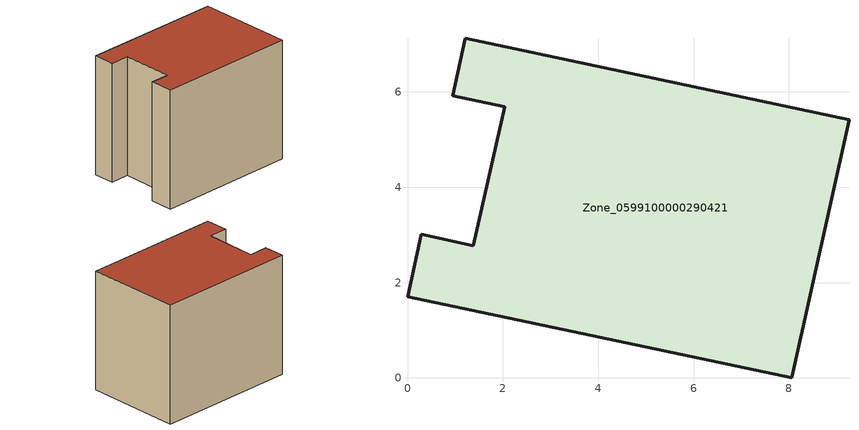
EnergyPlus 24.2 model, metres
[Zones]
Zone_0599100000290421
 floor ground (C_G): 9.26,5.42 8.06,0 0,1.7 0.29,3.01 1.38,2.77 2.04,5.69 0.95,5.92 1.21,7.13 z0
 wall outside (C_F): 8.06,0 9.26,5.42 1.21,7.13 0.95,5.92 2.04,5.69 1.38,2.77 0.29,3.01 0,1.7 8.06,0 z0:6.91
 roof outside (C_R): 0,1.7 8.06,0 9.26,5.42 1.21,7.13 0.95,5.92 2.04,5.69 1.38,2.77 0.29,3.01 z6.91
[BUILDING]
Pand.0599100000290421: North Axis=0; Terrain=City; Loads Convergence Tolerance Value=0.04; Temperature Convergence Tolerance Value=0.4; Solar Distribution=FullExterior; Maximum Number of Warmup Days=25; Minimum Number of Warmup Days=1
[Site:Location]
Rotterdam.The.Hague.AP_ZH_NLD Design_Conditions: Latitude=51.96; Longitude=4.45; Time Zone=1; Elevation=-4.5
[SITE:GROUNDTEMPERATURE:BUILDINGSURFACE]
18, 18, 18, 18, 18, 18, 18, 18, 18, 18, 18, 18
[MATERIAL] Thermal Absorptance=0.9; Solar Absorptance=0.7; Visible Absorptance=0.7
Name | Roughness | Thickness | Conductivity | Density | Specific Heat
G.TI.1946 | MediumSmooth | 0.15 | 1 | 540 | 1210
F.TI.1946 | Rough | 0.3 | 0.857143 | 1920 | 840
R.TI.1946 | MediumRough | 0.2 | 0.1 | 1500 | 1000
[CONSTRUCTION]
C_G: G.TI.1946
C_F: F.TI.1946
C_R: R.TI.1946
[ZONE]
Zone_0599100000290421: Type=1; Multiplier=1; Ceiling Height=Autocalculate; Volume=Autocalculate; Floor Area=autocalculate; Part of Total Floor Area=Yes
[ZONEINFILTRATION:DESIGNFLOWRATE]
Infil_Zone_0599100000290421: Zone or ZoneList or Space or SpaceList=Zone_0599100000290421; Schedule=AlwaysOn; Design Flow Rate Calculation Method=Flow/Area; Flow Rate per Floor Area=0.003; Constant Term Coefficient=1; Temperature Term Coefficient=0; Velocity Term Coefficient=0; Velocity Squared Term Coefficient=0
[HVACTEMPLATE:ZONE:IDEALLOADSAIRSYSTEM]
Zone_0599100000290421: Maximum Heating Supply Air Temperature=50; Minimum Cooling Supply Air Temperature=13; Maximum Heating Supply Air Humidity Ratio=0.0156; Minimum Cooling Supply Air Humidity Ratio=0.0077; Heating Limit=NoLimit; Cooling Limit=NoLimit; Dehumidification Control Type=ConstantSensibleHeatRatio; Cooling Sensible Heat Ratio=0.7; Dehumidification Setpoint=60; Humidification Control Type=None; Humidification Setpoint=30; Outdoor Air Method=None; Outdoor Air Flow Rate per Person=0.00944; Outdoor Air Flow Rate per Zone Floor Area=0; Outdoor Air Flow Rate per Zone=0; Demand Controlled Ventilation Type=None; Outdoor Air Economizer Type=NoEconomizer; Heat Recovery Type=None; Sensible Heat Recovery Effectiveness=0.7; Latent Heat Recovery Effectiveness=0.65
[ZONECONTROL:THERMOSTAT]
ThermostatControl_Zone_0599100000290421: Zone or ZoneList=Zone_0599100000290421; Control Type Schedule=DualSetpointControlType; Control 1=Thermostat_Zone_0599100000290421; Temperature Difference Between Cutout And Setpoint=0
[THERMOSTATSETPOINT:DUALSETPOINT]
Thermostat_Zone_0599100000290421: Heating Setpoint Temperature Schedule=HeatingSetpoint_Zone_0599100000290421; Cooling Setpoint Temperature Schedule=CoolingSetpoint_Zone_0599100000290421
[SCHEDULE:COMPACT]
HeatingSetpoint_Zone_0599100000290421: Through: 12/31, For: AllDays, Until: 24:00, 21
CoolingSetpoint_Zone_0599100000290421: Through: 12/31, For: AllDays, Until: 24:00, 24
DualSetpointControlType: Through: 12/31, For: AllDays, Until: 24:00, 4
AlwaysOn: Through: 12/31, For: AllDays, Until: 24:00, 1
